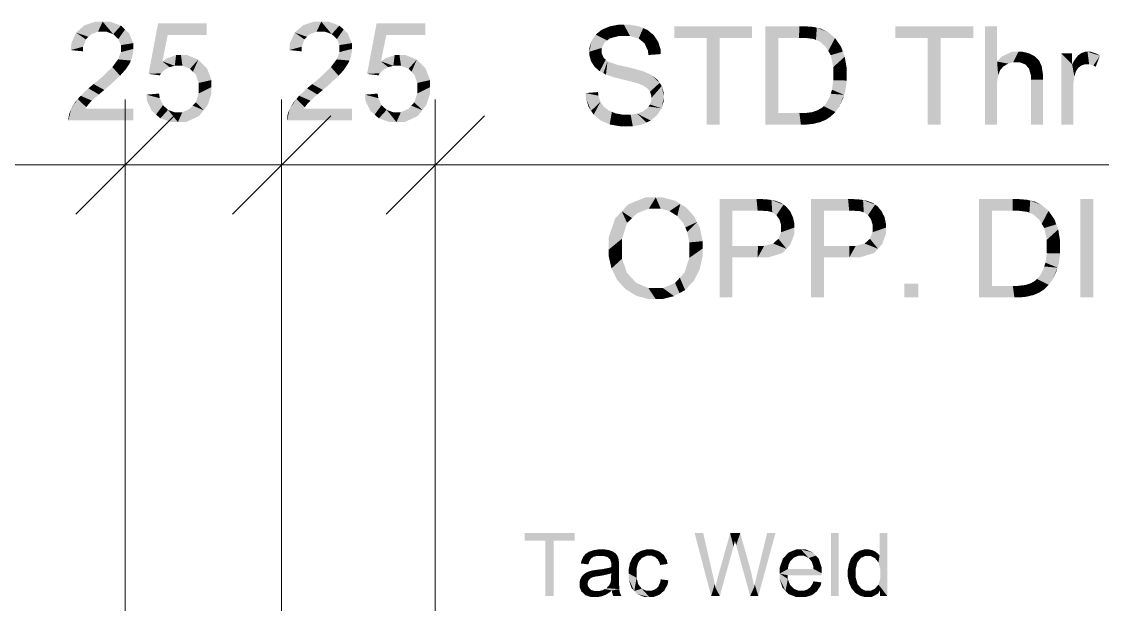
# Model space of a CAD drawing. Header units: millimetres. Extents: x 2 to 579, y 1 to 405.
# Drawn here: x 249.57 to 264.41, y 93.17 to 101.16 of the extents above; entities that cross this region are included whole.
import ezdxf

# ---------------------------------------------------------------- set-up
doc = ezdxf.new("R2010")
doc.units = ezdxf.units.MM
doc.linetypes.add('XKITLINE00', pattern=[0])
doc.layers.add('LinkedObject', color=7, linetype='Continuous', lineweight=0)

# ---------------------------------------------------------------- blocks, each defined once
blk = doc.blocks.new('*A4')
at = {"layer": 'LinkedObject'}
for points in [[(250.378, 101.064), (250.526, 100.99), (250.321, 101.014)], [(250.589, 101.164), (250.378, 101.064), (250.435, 101.114)], [(250.685, 101.164), (250.378, 101.064), (250.589, 101.164)], [(250.621, 101.026), (250.378, 101.064), (250.685, 101.164)], [(250.526, 100.99), (250.378, 101.064), (250.621, 101.026)], [(250.621, 101.026), (250.685, 101.164), (250.681, 101.026)], [(250.681, 101.026), (250.685, 101.164), (250.738, 101.026)], [(250.936, 101.11), (250.685, 101.164), (250.782, 101.164)], [(250.83, 100.992), (250.685, 101.164), (250.936, 101.11)], [(250.738, 101.026), (250.685, 101.164), (250.83, 100.992)], [(250.83, 100.992), (250.936, 101.11), (250.865, 100.959)], [(250.865, 100.959), (250.936, 101.11), (250.9, 100.925)], [(250.992, 101.056), (250.9, 100.925), (250.936, 101.11)], [(250.9, 100.925), (250.992, 101.056), (250.935, 100.842)], [(250.935, 100.842), (250.992, 101.056), (251.105, 100.869)], [(251.105, 100.869), (250.992, 101.056), (251.049, 101.002)], [(251.578, 100.982), (251.315, 100.447), (251.446, 101.14)], [(252.115, 100.982), (251.446, 101.14), (252.115, 101.14)], [(251.578, 100.982), (251.446, 101.14), (252.115, 100.982)], [(253.379, 101.064), (253.526, 100.99), (253.322, 101.014)], [(253.589, 101.164), (253.379, 101.064), (253.436, 101.114)], [(253.686, 101.164), (253.379, 101.064), (253.589, 101.164)], [(253.622, 101.026), (253.379, 101.064), (253.686, 101.164)], [(253.526, 100.99), (253.379, 101.064), (253.622, 101.026)], [(253.622, 101.026), (253.686, 101.164), (253.682, 101.026)], [(253.682, 101.026), (253.686, 101.164), (253.739, 101.026)], [(253.936, 101.11), (253.686, 101.164), (253.783, 101.164)], [(253.83, 100.992), (253.686, 101.164), (253.936, 101.11)], [(253.739, 101.026), (253.686, 101.164), (253.83, 100.992)], [(253.83, 100.992), (253.936, 101.11), (253.866, 100.959)], [(253.866, 100.959), (253.936, 101.11), (253.901, 100.925)], [(253.993, 101.056), (253.901, 100.925), (253.936, 101.11)], [(253.901, 100.925), (253.993, 101.056), (253.936, 100.842)], [(253.936, 100.842), (253.993, 101.056), (254.106, 100.869)], [(254.106, 100.869), (253.993, 101.056), (254.05, 101.002)], [(254.579, 100.982), (254.315, 100.447), (254.446, 101.14)], [(255.116, 100.982), (254.446, 101.14), (255.116, 101.14)], [(254.579, 100.982), (254.446, 101.14), (255.116, 100.982)], [(257.538, 101.054), (257.612, 100.906), (257.454, 100.986)], [(257.649, 100.935), (257.538, 101.054), (257.594, 101.077)], [(257.612, 100.906), (257.538, 101.054), (257.649, 100.935)], [(257.65, 101.1), (257.767, 100.965), (257.594, 101.077)], [(257.594, 101.077), (257.767, 100.965), (257.649, 100.935)], [(257.773, 101.123), (257.767, 100.965), (257.65, 101.1)], [(257.841, 101.123), (257.767, 100.965), (257.773, 101.123)], [(257.767, 100.965), (257.841, 101.123), (257.848, 100.965)], [(257.841, 101.123), (257.926, 100.965), (257.848, 100.965)], [(258.049, 101.099), (257.841, 101.123), (257.916, 101.123)], [(258.106, 101.075), (257.841, 101.123), (258.049, 101.099)], [(258.044, 100.932), (257.841, 101.123), (258.106, 101.075)], [(257.926, 100.965), (257.841, 101.123), (258.044, 100.932)], [(258.106, 101.075), (258.083, 100.9), (258.044, 100.932)], [(258.163, 101.051), (258.083, 100.9), (258.106, 101.075)], [(258.083, 100.9), (258.163, 101.051), (258.123, 100.867)], [(258.123, 100.867), (258.163, 101.051), (258.282, 100.932)], [(258.282, 100.932), (258.163, 101.051), (258.251, 100.979)], [(258.532, 101.1), (258.976, 100.941), (258.532, 100.941)], [(259.154, 100.941), (258.976, 100.941), (258.532, 101.1)], [(259.154, 100.941), (258.532, 101.1), (259.601, 101.1)], [(259.154, 100.941), (259.601, 101.1), (259.601, 100.941)], [(259.785, 101.1), (259.963, 100.941), (259.785, 99.75)], [(260.246, 100.941), (259.785, 101.1), (260.249, 101.1)], [(259.963, 100.941), (259.785, 101.1), (260.246, 100.941)], [(260.249, 101.1), (260.326, 100.941), (260.246, 100.941)], [(260.328, 101.1), (260.326, 100.941), (260.249, 101.1)], [(260.328, 101.1), (260.442, 100.927), (260.326, 100.941)], [(260.448, 101.091), (260.442, 100.927), (260.328, 101.1)], [(260.489, 101.081), (260.442, 100.927), (260.448, 101.091)], [(260.489, 101.081), (260.478, 100.913), (260.442, 100.927)], [(260.478, 100.913), (260.489, 101.081), (260.527, 100.894)], [(260.646, 101.019), (260.489, 101.081), (260.547, 101.067)], [(260.687, 100.984), (260.489, 101.081), (260.646, 101.019)], [(260.612, 100.818), (260.489, 101.081), (260.687, 100.984)], [(260.527, 100.894), (260.489, 101.081), (260.612, 100.818)], [(261.568, 101.1), (262.012, 100.941), (261.568, 100.941)], [(262.19, 100.941), (262.012, 100.941), (261.568, 101.1)], [(262.19, 100.941), (261.568, 101.1), (262.637, 101.1)], [(262.19, 100.941), (262.637, 101.1), (262.637, 100.941)], [(262.965, 101.1), (262.799, 99.75), (262.799, 101.1)], [(262.965, 100.616), (262.799, 99.75), (262.965, 101.1)], [(250.321, 101.014), (250.247, 100.774), (250.256, 100.869)], [(250.454, 100.919), (250.247, 100.774), (250.321, 101.014)], [(250.417, 100.82), (250.247, 100.774), (250.454, 100.919)], [(250.454, 100.919), (250.321, 101.014), (250.49, 100.955)], [(250.49, 100.955), (250.321, 101.014), (250.526, 100.99)], [(251.505, 100.619), (251.315, 100.447), (251.578, 100.982)], [(253.322, 101.014), (253.248, 100.774), (253.256, 100.869)], [(253.455, 100.919), (253.248, 100.774), (253.322, 101.014)], [(253.418, 100.82), (253.248, 100.774), (253.455, 100.919)], [(253.455, 100.919), (253.322, 101.014), (253.49, 100.955)], [(253.49, 100.955), (253.322, 101.014), (253.526, 100.99)], [(254.506, 100.619), (254.315, 100.447), (254.579, 100.982)], [(257.425, 100.942), (257.367, 100.751), (257.396, 100.898)], [(257.575, 100.876), (257.367, 100.751), (257.425, 100.942)], [(257.396, 100.898), (257.367, 100.751), (257.367, 100.802)], [(257.454, 100.986), (257.612, 100.906), (257.425, 100.942)], [(257.425, 100.942), (257.612, 100.906), (257.575, 100.876)], [(258.282, 100.932), (258.17, 100.77), (258.123, 100.867)], [(258.313, 100.885), (258.17, 100.77), (258.282, 100.932)], [(258.976, 99.75), (259.154, 100.941), (259.154, 99.75)], [(258.976, 100.941), (259.154, 100.941), (258.976, 99.75)], [(259.785, 99.75), (259.963, 100.941), (259.963, 99.909)], [(260.687, 100.984), (260.647, 100.761), (260.612, 100.818)], [(260.74, 100.939), (260.647, 100.761), (260.687, 100.984)], [(260.82, 100.824), (260.647, 100.761), (260.74, 100.939)], [(262.012, 99.75), (262.19, 100.941), (262.19, 99.75)], [(262.012, 100.941), (262.19, 100.941), (262.012, 99.75)], [(250.247, 100.774), (250.417, 100.82), (250.417, 100.756)], [(251.105, 100.789), (250.896, 100.646), (250.935, 100.746)], [(251.105, 100.749), (250.896, 100.646), (251.105, 100.789)], [(250.935, 100.842), (251.105, 100.869), (250.935, 100.793)], [(250.935, 100.793), (251.105, 100.869), (250.935, 100.746)], [(251.105, 100.789), (250.935, 100.746), (251.105, 100.869)], [(253.248, 100.774), (253.418, 100.82), (253.418, 100.756)], [(254.106, 100.789), (253.897, 100.646), (253.936, 100.746)], [(254.106, 100.749), (253.897, 100.646), (254.106, 100.789)], [(253.936, 100.842), (254.106, 100.869), (253.936, 100.793)], [(253.936, 100.793), (254.106, 100.869), (253.936, 100.746)], [(254.106, 100.789), (253.936, 100.746), (254.106, 100.869)], [(257.538, 100.804), (257.367, 100.751), (257.575, 100.876)], [(257.367, 100.751), (257.538, 100.804), (257.538, 100.763)], [(257.538, 100.726), (257.367, 100.751), (257.538, 100.763)], [(257.367, 100.751), (257.538, 100.726), (257.367, 100.704)], [(258.346, 100.779), (258.17, 100.77), (258.313, 100.885)], [(258.348, 100.719), (258.17, 100.77), (258.346, 100.779)], [(258.17, 100.77), (258.348, 100.719), (258.177, 100.706)], [(260.647, 100.761), (260.82, 100.824), (260.681, 100.704)], [(260.681, 100.704), (260.82, 100.824), (260.847, 100.753)], [(260.847, 100.753), (260.716, 100.541), (260.681, 100.704)], [(260.873, 100.683), (260.716, 100.541), (260.847, 100.753)], [(263.169, 100.751), (262.965, 100.616), (263.023, 100.683)], [(263.257, 100.751), (262.965, 100.616), (263.169, 100.751)], [(263.186, 100.607), (262.965, 100.616), (263.257, 100.751)], [(263.186, 100.607), (263.257, 100.751), (263.223, 100.607)], [(263.223, 100.607), (263.257, 100.751), (263.272, 100.607)], [(263.257, 100.751), (263.348, 100.579), (263.272, 100.607)], [(263.311, 100.751), (263.348, 100.579), (263.257, 100.751)], [(263.406, 100.729), (263.348, 100.579), (263.311, 100.751)], [(264.177, 100.751), (264.197, 100.579), (264.124, 100.734)], [(264.206, 100.751), (264.197, 100.579), (264.177, 100.751)], [(264.206, 100.751), (264.228, 100.579), (264.197, 100.579)], [(264.333, 100.724), (264.206, 100.751), (264.248, 100.751)], [(264.376, 100.697), (264.206, 100.751), (264.333, 100.724)], [(264.288, 100.562), (264.206, 100.751), (264.376, 100.697)], [(264.228, 100.579), (264.206, 100.751), (264.288, 100.562)], [(250.896, 100.646), (250.962, 100.465), (250.857, 100.594)], [(251.089, 100.669), (250.896, 100.646), (251.105, 100.749)], [(251.072, 100.63), (250.896, 100.646), (251.089, 100.669)], [(250.896, 100.646), (251.072, 100.63), (250.962, 100.465)], [(250.962, 100.465), (251.072, 100.63), (251.001, 100.508)], [(251.001, 100.508), (251.072, 100.63), (251.056, 100.591)], [(251.315, 100.447), (251.505, 100.619), (251.603, 100.54)], [(251.693, 100.704), (251.505, 100.619), (251.566, 100.661)], [(251.675, 100.558), (251.505, 100.619), (251.693, 100.704)], [(251.603, 100.54), (251.505, 100.619), (251.675, 100.558)], [(251.675, 100.558), (251.693, 100.704), (251.715, 100.558)], [(251.715, 100.558), (251.693, 100.704), (251.78, 100.558)], [(251.76, 100.704), (251.78, 100.558), (251.693, 100.704)], [(251.997, 100.642), (251.76, 100.704), (251.848, 100.704)], [(251.885, 100.517), (251.76, 100.704), (251.997, 100.642)], [(251.78, 100.558), (251.76, 100.704), (251.885, 100.517)], [(251.885, 100.517), (251.997, 100.642), (251.924, 100.476)], [(251.924, 100.476), (251.997, 100.642), (251.964, 100.435)], [(252.057, 100.581), (251.964, 100.435), (251.997, 100.642)], [(253.897, 100.646), (253.963, 100.465), (253.858, 100.594)], [(254.09, 100.669), (253.897, 100.646), (254.106, 100.749)], [(254.073, 100.63), (253.897, 100.646), (254.09, 100.669)], [(253.897, 100.646), (254.073, 100.63), (253.963, 100.465)], [(253.963, 100.465), (254.073, 100.63), (254.001, 100.508)], [(254.001, 100.508), (254.073, 100.63), (254.056, 100.591)], [(254.315, 100.447), (254.506, 100.619), (254.604, 100.54)], [(254.694, 100.704), (254.506, 100.619), (254.567, 100.661)], [(254.676, 100.558), (254.506, 100.619), (254.694, 100.704)], [(254.604, 100.54), (254.506, 100.619), (254.676, 100.558)], [(254.676, 100.558), (254.694, 100.704), (254.716, 100.558)], [(254.716, 100.558), (254.694, 100.704), (254.781, 100.558)], [(254.76, 100.704), (254.781, 100.558), (254.694, 100.704)], [(254.998, 100.642), (254.76, 100.704), (254.849, 100.704)], [(254.885, 100.517), (254.76, 100.704), (254.998, 100.642)], [(254.781, 100.558), (254.76, 100.704), (254.885, 100.517)], [(254.885, 100.517), (254.998, 100.642), (254.925, 100.476)], [(254.925, 100.476), (254.998, 100.642), (254.964, 100.435)], [(255.058, 100.581), (254.964, 100.435), (254.998, 100.642)], [(257.367, 100.704), (257.538, 100.726), (257.39, 100.62)], [(257.39, 100.62), (257.538, 100.726), (257.414, 100.583)], [(257.414, 100.583), (257.538, 100.726), (257.564, 100.666)], [(257.564, 100.666), (257.509, 100.482), (257.414, 100.583)], [(257.591, 100.643), (257.509, 100.482), (257.564, 100.666)], [(257.509, 100.482), (257.591, 100.643), (257.558, 100.457)], [(257.558, 100.457), (257.591, 100.643), (257.616, 100.619)], [(257.558, 100.457), (257.616, 100.619), (257.595, 100.437)], [(257.595, 100.437), (257.616, 100.619), (257.725, 100.395)], [(257.725, 100.395), (257.616, 100.619), (257.751, 100.571)], [(260.9, 100.523), (260.716, 100.541), (260.873, 100.683)], [(262.965, 100.343), (262.799, 99.75), (262.965, 100.616)], [(262.965, 100.343), (262.965, 100.616), (262.979, 100.433)], [(262.979, 100.433), (262.965, 100.616), (262.993, 100.466)], [(262.993, 100.466), (262.965, 100.616), (263.006, 100.498)], [(263.006, 100.498), (262.965, 100.616), (263.052, 100.55)], [(263.052, 100.55), (262.965, 100.616), (263.085, 100.569)], [(263.085, 100.569), (262.965, 100.616), (263.117, 100.588)], [(263.117, 100.588), (262.965, 100.616), (263.186, 100.607)], [(263.445, 100.708), (263.348, 100.579), (263.406, 100.729)], [(263.445, 100.708), (263.375, 100.551), (263.348, 100.579)], [(263.485, 100.686), (263.375, 100.551), (263.445, 100.708)], [(263.375, 100.551), (263.485, 100.686), (263.401, 100.522)], [(263.401, 100.522), (263.485, 100.686), (263.56, 100.589)], [(263.56, 100.589), (263.485, 100.686), (263.543, 100.627)], [(263.845, 100.729), (263.995, 100.58), (263.845, 99.75)], [(263.995, 100.58), (263.845, 100.729), (263.995, 100.729)], [(264.1, 100.717), (263.995, 100.58), (264.076, 100.701)], [(264.17, 100.579), (263.995, 100.58), (264.1, 100.717)], [(264.076, 100.701), (263.995, 100.58), (264.024, 100.632)], [(264.124, 100.734), (264.197, 100.579), (264.1, 100.717)], [(264.1, 100.717), (264.197, 100.579), (264.17, 100.579)], [(264.288, 100.562), (264.376, 100.697), (264.318, 100.544)], [(250.819, 100.541), (250.924, 100.422), (250.67, 100.398)], [(250.857, 100.594), (250.962, 100.465), (250.819, 100.541)], [(250.819, 100.541), (250.962, 100.465), (250.924, 100.422)], [(251.571, 100.521), (251.315, 100.447), (251.603, 100.54)], [(251.539, 100.503), (251.315, 100.447), (251.571, 100.521)], [(251.488, 100.456), (251.315, 100.447), (251.539, 100.503)], [(251.315, 100.447), (251.488, 100.456), (251.47, 100.427)], [(251.964, 100.435), (252.057, 100.581), (252.003, 100.323)], [(252.003, 100.323), (252.057, 100.581), (252.179, 100.362)], [(252.179, 100.362), (252.057, 100.581), (252.118, 100.52)], [(253.819, 100.541), (253.924, 100.422), (253.671, 100.398)], [(253.858, 100.594), (253.963, 100.465), (253.819, 100.541)], [(253.819, 100.541), (253.963, 100.465), (253.924, 100.422)], [(254.572, 100.521), (254.315, 100.447), (254.604, 100.54)], [(254.539, 100.503), (254.315, 100.447), (254.572, 100.521)], [(254.489, 100.456), (254.315, 100.447), (254.539, 100.503)], [(254.315, 100.447), (254.489, 100.456), (254.471, 100.427)], [(254.964, 100.435), (255.058, 100.581), (255.004, 100.323)], [(255.004, 100.323), (255.058, 100.581), (255.179, 100.362)], [(255.179, 100.362), (255.058, 100.581), (255.119, 100.52)], [(257.414, 100.583), (257.509, 100.482), (257.438, 100.545)], [(257.725, 100.395), (257.751, 100.571), (257.818, 100.372)], [(257.818, 100.372), (257.751, 100.571), (257.86, 100.547)], [(257.818, 100.372), (257.86, 100.547), (257.911, 100.35)], [(257.911, 100.35), (257.86, 100.547), (257.969, 100.522)], [(257.911, 100.35), (257.969, 100.522), (258.031, 100.317)], [(258.031, 100.317), (257.969, 100.522), (258.058, 100.307)], [(258.058, 100.307), (257.969, 100.522), (258.1, 100.29)], [(258.118, 100.479), (258.1, 100.29), (257.969, 100.522)], [(258.158, 100.46), (258.1, 100.29), (258.118, 100.479)], [(258.1, 100.29), (258.158, 100.46), (258.161, 100.251)], [(258.161, 100.251), (258.158, 100.46), (258.217, 100.433)], [(260.9, 100.433), (260.716, 100.541), (260.9, 100.523)], [(260.716, 100.541), (260.9, 100.433), (260.716, 100.435)], [(263.56, 100.589), (263.428, 100.432), (263.401, 100.522)], [(263.577, 100.552), (263.428, 100.432), (263.56, 100.589)], [(263.594, 100.442), (263.428, 100.432), (263.577, 100.552)], [(263.845, 99.75), (263.995, 100.58), (264.011, 99.75)], [(263.995, 100.58), (264.011, 100.262), (264.011, 99.75)], [(264.011, 100.262), (263.995, 100.58), (264.011, 100.315)], [(264.011, 100.315), (263.995, 100.58), (264.025, 100.411)], [(264.025, 100.411), (263.995, 100.58), (264.039, 100.456)], [(264.039, 100.456), (263.995, 100.58), (264.048, 100.485)], [(264.048, 100.485), (263.995, 100.58), (264.079, 100.53)], [(264.079, 100.53), (263.995, 100.58), (264.1, 100.546)], [(264.1, 100.546), (263.995, 100.58), (264.122, 100.563)], [(264.122, 100.563), (263.995, 100.58), (264.17, 100.579)], [(250.56, 100.307), (250.633, 100.165), (250.49, 100.249)], [(250.796, 100.303), (250.56, 100.307), (250.67, 100.398)], [(250.56, 100.307), (250.707, 100.227), (250.633, 100.165)], [(250.707, 100.227), (250.56, 100.307), (250.796, 100.303)], [(250.67, 100.398), (250.924, 100.422), (250.796, 100.303)], [(252.003, 100.323), (252.179, 100.362), (252.003, 100.252)], [(252.003, 100.252), (252.179, 100.362), (252.003, 100.177)], [(252.179, 100.266), (252.003, 100.177), (252.179, 100.362)], [(253.561, 100.307), (253.633, 100.165), (253.491, 100.249)], [(253.797, 100.303), (253.561, 100.307), (253.671, 100.398)], [(253.561, 100.307), (253.708, 100.227), (253.633, 100.165)], [(253.708, 100.227), (253.561, 100.307), (253.797, 100.303)], [(253.671, 100.398), (253.924, 100.422), (253.797, 100.303)], [(255.004, 100.323), (255.179, 100.362), (255.004, 100.252)], [(255.004, 100.252), (255.179, 100.362), (255.004, 100.177)], [(255.179, 100.266), (255.004, 100.177), (255.179, 100.362)], [(258.161, 100.251), (258.217, 100.433), (258.18, 100.227)], [(258.18, 100.227), (258.217, 100.433), (258.199, 100.203)], [(258.217, 100.433), (258.332, 100.323), (258.199, 100.203)], [(258.199, 100.203), (258.332, 100.323), (258.217, 100.148)], [(258.332, 100.323), (258.217, 100.433), (258.304, 100.365)], [(258.217, 100.148), (258.332, 100.323), (258.361, 100.281)], [(260.716, 100.359), (260.9, 100.356), (260.698, 100.229)], [(260.698, 100.229), (260.9, 100.356), (260.864, 100.16)], [(260.9, 100.433), (260.716, 100.359), (260.716, 100.435)], [(260.9, 100.356), (260.716, 100.359), (260.9, 100.433)], [(260.864, 100.16), (260.9, 100.356), (260.882, 100.219)], [(262.965, 100.285), (262.799, 99.75), (262.965, 100.343)], [(263.594, 100.37), (263.428, 100.432), (263.594, 100.442)], [(263.428, 100.432), (263.594, 100.37), (263.428, 100.37)], [(263.428, 99.75), (263.594, 100.37), (263.594, 99.75)], [(263.428, 100.37), (263.594, 100.37), (263.428, 99.75)], [(250.633, 100.165), (250.382, 100.147), (250.49, 100.249)], [(250.537, 100.08), (250.382, 100.147), (250.633, 100.165)], [(251.469, 100.114), (251.285, 100.162), (251.459, 100.177)], [(251.285, 100.162), (251.418, 99.889), (251.293, 100.077)], [(251.469, 100.114), (251.418, 99.889), (251.285, 100.162)], [(251.962, 100.057), (252.179, 100.266), (252.072, 99.949)], [(252.003, 100.177), (252.179, 100.266), (251.962, 100.057)], [(252.072, 99.949), (252.179, 100.266), (252.125, 100.016)], [(252.125, 100.016), (252.179, 100.266), (252.179, 100.175)], [(253.633, 100.165), (253.382, 100.147), (253.491, 100.249)], [(253.538, 100.08), (253.382, 100.147), (253.633, 100.165)], [(254.47, 100.114), (254.286, 100.162), (254.46, 100.177)], [(254.286, 100.162), (254.419, 99.889), (254.294, 100.077)], [(254.47, 100.114), (254.419, 99.889), (254.286, 100.162)], [(254.963, 100.057), (255.179, 100.266), (255.073, 99.949)], [(255.004, 100.177), (255.179, 100.266), (254.963, 100.057)], [(255.073, 99.949), (255.179, 100.266), (255.126, 100.016)], [(255.126, 100.016), (255.179, 100.266), (255.179, 100.175)], [(257.491, 100.148), (257.317, 100.184), (257.486, 100.198)], [(257.317, 100.184), (257.391, 99.941), (257.319, 100.116)], [(257.491, 100.148), (257.391, 99.941), (257.317, 100.184)], [(258.217, 100.148), (258.361, 100.281), (258.217, 100.116)], [(258.217, 100.116), (258.361, 100.281), (258.217, 100.085)], [(258.361, 100.281), (258.389, 100.131), (258.217, 100.085)], [(258.389, 100.131), (258.361, 100.281), (258.389, 100.185)], [(260.613, 100.036), (260.864, 100.16), (260.772, 99.963)], [(260.663, 100.122), (260.864, 100.16), (260.613, 100.036)], [(260.681, 100.175), (260.864, 100.16), (260.663, 100.122)], [(260.864, 100.16), (260.681, 100.175), (260.698, 100.229)], [(260.772, 99.963), (260.864, 100.16), (260.8, 100.002)], [(260.8, 100.002), (260.864, 100.16), (260.846, 100.101)], [(262.799, 99.75), (262.965, 100.285), (262.965, 99.75)], [(250.344, 100.103), (250.252, 99.969), (250.307, 100.059)], [(250.46, 99.99), (250.252, 99.969), (250.344, 100.103)], [(250.382, 100.147), (250.495, 100.035), (250.344, 100.103)], [(250.344, 100.103), (250.495, 100.035), (250.46, 99.99)], [(250.495, 100.035), (250.382, 100.147), (250.516, 100.058)], [(250.516, 100.058), (250.382, 100.147), (250.537, 100.08)], [(251.293, 100.077), (251.418, 99.889), (251.36, 99.94)], [(251.513, 100.018), (251.418, 99.889), (251.469, 100.114)], [(251.418, 99.889), (251.513, 100.018), (251.476, 99.837)], [(251.548, 99.986), (251.476, 99.837), (251.513, 100.018)], [(251.921, 100.012), (252.072, 99.949), (251.88, 99.967)], [(251.962, 100.057), (252.072, 99.949), (251.921, 100.012)], [(253.345, 100.103), (253.253, 99.969), (253.307, 100.059)], [(253.46, 99.99), (253.253, 99.969), (253.345, 100.103)], [(253.382, 100.147), (253.495, 100.035), (253.345, 100.103)], [(253.345, 100.103), (253.495, 100.035), (253.46, 99.99)], [(253.495, 100.035), (253.382, 100.147), (253.517, 100.058)], [(253.517, 100.058), (253.382, 100.147), (253.538, 100.08)], [(254.294, 100.077), (254.419, 99.889), (254.36, 99.94)], [(254.514, 100.018), (254.419, 99.889), (254.47, 100.114)], [(254.419, 99.889), (254.514, 100.018), (254.477, 99.837)], [(254.549, 99.986), (254.477, 99.837), (254.514, 100.018)], [(254.922, 100.012), (255.073, 99.949), (254.881, 99.967)], [(254.963, 100.057), (255.073, 99.949), (254.922, 100.012)], [(257.319, 100.116), (257.391, 99.941), (257.356, 99.995)], [(257.519, 100.064), (257.391, 99.941), (257.491, 100.148)], [(257.391, 99.941), (257.519, 100.064), (257.426, 99.888)], [(257.426, 99.888), (257.519, 100.064), (257.523, 99.807)], [(257.541, 100.032), (257.523, 99.807), (257.519, 100.064)], [(257.563, 99.999), (257.523, 99.807), (257.541, 100.032)], [(258.198, 100.027), (258.358, 99.976), (258.179, 100)], [(258.198, 100.027), (258.389, 100.131), (258.358, 99.976)], [(258.217, 100.085), (258.389, 100.131), (258.198, 100.027)], [(258.358, 99.976), (258.389, 100.131), (258.389, 100.077)], [(260.772, 99.963), (260.582, 100.004), (260.613, 100.036)], [(250.225, 99.896), (250.216, 99.809), (250.215, 99.838)], [(250.252, 99.969), (250.216, 99.809), (250.235, 99.924)], [(250.446, 99.968), (250.216, 99.809), (250.252, 99.969)], [(250.216, 99.809), (250.446, 99.968), (251.107, 99.809)], [(250.235, 99.924), (250.216, 99.809), (250.225, 99.896)], [(250.446, 99.968), (250.252, 99.969), (250.46, 99.99)], [(251.107, 99.809), (250.446, 99.968), (251.107, 99.968)], [(251.583, 99.954), (251.476, 99.837), (251.548, 99.986)], [(251.583, 99.954), (251.718, 99.786), (251.476, 99.837)], [(251.668, 99.922), (251.718, 99.786), (251.583, 99.954)], [(251.718, 99.922), (251.718, 99.786), (251.668, 99.922)], [(251.718, 99.786), (252.072, 99.949), (251.83, 99.786)], [(251.779, 99.922), (252.072, 99.949), (251.718, 99.786)], [(251.779, 99.922), (251.718, 99.786), (251.718, 99.922)], [(251.88, 99.967), (252.072, 99.949), (251.779, 99.922)], [(251.83, 99.786), (252.072, 99.949), (252.007, 99.868)], [(253.225, 99.896), (253.217, 99.809), (253.216, 99.838)], [(253.253, 99.969), (253.217, 99.809), (253.236, 99.924)], [(253.447, 99.968), (253.217, 99.809), (253.253, 99.969)], [(253.217, 99.809), (253.447, 99.968), (254.108, 99.809)], [(253.236, 99.924), (253.217, 99.809), (253.225, 99.896)], [(253.447, 99.968), (253.253, 99.969), (253.46, 99.99)], [(254.108, 99.809), (253.447, 99.968), (254.108, 99.968)], [(254.584, 99.954), (254.477, 99.837), (254.549, 99.986)], [(254.584, 99.954), (254.719, 99.786), (254.477, 99.837)], [(254.669, 99.922), (254.719, 99.786), (254.584, 99.954)], [(254.719, 99.922), (254.719, 99.786), (254.669, 99.922)], [(254.719, 99.786), (255.073, 99.949), (254.831, 99.786)], [(254.779, 99.922), (255.073, 99.949), (254.719, 99.786)], [(254.779, 99.922), (254.719, 99.786), (254.719, 99.922)], [(254.881, 99.967), (255.073, 99.949), (254.779, 99.922)], [(254.831, 99.786), (255.073, 99.949), (255.008, 99.868)], [(257.563, 99.999), (257.585, 99.781), (257.523, 99.807)], [(257.631, 99.947), (257.585, 99.781), (257.563, 99.999)], [(257.585, 99.781), (257.631, 99.947), (257.646, 99.754)], [(257.676, 99.927), (257.646, 99.754), (257.631, 99.947)], [(257.722, 99.907), (257.646, 99.754), (257.676, 99.927)], [(257.722, 99.907), (257.799, 99.727), (257.646, 99.754)], [(257.826, 99.887), (257.799, 99.727), (257.722, 99.907)], [(257.826, 99.887), (257.891, 99.727), (257.799, 99.727)], [(257.883, 99.887), (257.891, 99.727), (257.826, 99.887)], [(257.883, 99.887), (257.963, 99.727), (257.891, 99.727)], [(257.934, 99.887), (257.963, 99.727), (257.883, 99.887)], [(258.024, 99.902), (258.15, 99.78), (257.934, 99.887)], [(257.934, 99.887), (258.15, 99.78), (257.963, 99.727)], [(258.063, 99.917), (258.296, 99.881), (258.024, 99.902)], [(258.208, 99.807), (258.024, 99.902), (258.296, 99.881)], [(258.15, 99.78), (258.024, 99.902), (258.208, 99.807)], [(258.102, 99.932), (258.296, 99.881), (258.063, 99.917)], [(258.16, 99.974), (258.327, 99.928), (258.102, 99.932)], [(258.102, 99.932), (258.327, 99.928), (258.296, 99.881)], [(258.179, 100), (258.358, 99.976), (258.16, 99.974)], [(258.327, 99.928), (258.16, 99.974), (258.358, 99.976)], [(259.963, 99.909), (260.271, 99.75), (259.785, 99.75)], [(260.251, 99.909), (260.271, 99.75), (259.963, 99.909)], [(260.251, 99.909), (260.332, 99.75), (260.271, 99.75)], [(260.318, 99.909), (260.332, 99.75), (260.251, 99.909)], [(260.488, 99.773), (260.318, 99.909), (260.423, 99.922)], [(260.441, 99.762), (260.318, 99.909), (260.488, 99.773)], [(260.332, 99.75), (260.318, 99.909), (260.441, 99.762)], [(260.461, 99.934), (260.488, 99.773), (260.423, 99.922)], [(260.498, 99.947), (260.488, 99.773), (260.461, 99.934)], [(260.488, 99.773), (260.498, 99.947), (260.535, 99.785)], [(260.649, 99.841), (260.498, 99.947), (260.559, 99.982)], [(260.616, 99.819), (260.498, 99.947), (260.649, 99.841)], [(260.535, 99.785), (260.498, 99.947), (260.616, 99.819)], [(260.582, 100.004), (260.682, 99.863), (260.559, 99.982)], [(260.559, 99.982), (260.682, 99.863), (260.649, 99.841)], [(260.744, 99.924), (260.582, 100.004), (260.772, 99.963)], [(260.682, 99.863), (260.582, 100.004), (260.744, 99.924)], [(251.476, 99.837), (251.718, 99.786), (251.626, 99.786)], [(254.477, 99.837), (254.719, 99.786), (254.627, 99.786)], [(257.963, 99.727), (258.15, 99.78), (258.093, 99.754)], [(258.136, 98.753), (257.813, 98.562), (257.903, 98.658)], [(258.279, 98.753), (257.813, 98.562), (258.136, 98.753)], [(258.184, 98.599), (257.813, 98.562), (258.279, 98.753)], [(258.184, 98.599), (258.279, 98.753), (258.279, 98.599)], [(258.279, 98.753), (258.346, 98.599), (258.279, 98.599)], [(258.54, 98.708), (258.279, 98.753), (258.372, 98.753)], [(258.615, 98.663), (258.279, 98.753), (258.54, 98.708)], [(258.467, 98.565), (258.279, 98.753), (258.615, 98.663)], [(258.346, 98.599), (258.279, 98.753), (258.467, 98.565)], [(259.332, 98.088), (259.154, 97.38), (259.154, 98.73)], [(259.154, 98.73), (259.332, 98.57), (259.332, 98.088)], [(259.677, 98.57), (259.154, 98.73), (259.662, 98.73)], [(259.332, 98.57), (259.154, 98.73), (259.677, 98.57)], [(259.662, 98.73), (259.738, 98.57), (259.677, 98.57)], [(259.729, 98.73), (259.738, 98.57), (259.662, 98.73)], [(259.729, 98.73), (259.821, 98.564), (259.738, 98.57)], [(259.832, 98.723), (259.821, 98.564), (259.729, 98.73)], [(259.867, 98.717), (259.821, 98.564), (259.832, 98.723)], [(259.867, 98.717), (259.843, 98.558), (259.821, 98.564)], [(259.843, 98.558), (259.867, 98.717), (259.878, 98.549)], [(260, 98.677), (259.867, 98.717), (259.917, 98.708)], [(260.033, 98.654), (259.867, 98.717), (260, 98.677)], [(259.935, 98.509), (259.867, 98.717), (260.033, 98.654)], [(259.878, 98.549), (259.867, 98.717), (259.935, 98.509)], [(260.589, 98.088), (260.411, 97.38), (260.411, 98.73)], [(260.411, 98.73), (260.589, 98.57), (260.589, 98.088)], [(260.934, 98.57), (260.411, 98.73), (260.919, 98.73)], [(260.589, 98.57), (260.411, 98.73), (260.934, 98.57)], [(260.919, 98.73), (260.994, 98.57), (260.934, 98.57)], [(260.986, 98.73), (260.994, 98.57), (260.919, 98.73)], [(260.986, 98.73), (261.078, 98.564), (260.994, 98.57)], [(261.089, 98.723), (261.078, 98.564), (260.986, 98.73)], [(261.124, 98.717), (261.078, 98.564), (261.089, 98.723)], [(261.124, 98.717), (261.1, 98.558), (261.078, 98.564)], [(261.1, 98.558), (261.124, 98.717), (261.135, 98.549)], [(261.257, 98.677), (261.124, 98.717), (261.174, 98.708)], [(261.29, 98.654), (261.124, 98.717), (261.257, 98.677)], [(261.192, 98.509), (261.124, 98.717), (261.29, 98.654)], [(261.135, 98.549), (261.124, 98.717), (261.192, 98.509)], [(262.715, 98.73), (262.893, 98.57), (262.715, 97.38)], [(263.177, 98.57), (262.715, 98.73), (263.18, 98.73)], [(262.893, 98.57), (262.715, 98.73), (263.177, 98.57)], [(263.18, 98.73), (263.257, 98.57), (263.177, 98.57)], [(263.258, 98.73), (263.257, 98.57), (263.18, 98.73)], [(263.258, 98.73), (263.372, 98.556), (263.257, 98.57)], [(263.378, 98.72), (263.372, 98.556), (263.258, 98.73)], [(263.42, 98.71), (263.372, 98.556), (263.378, 98.72)], [(263.42, 98.71), (263.408, 98.543), (263.372, 98.556)], [(263.408, 98.543), (263.42, 98.71), (263.458, 98.523)], [(263.577, 98.649), (263.42, 98.71), (263.478, 98.697)], [(263.618, 98.614), (263.42, 98.71), (263.577, 98.649)], [(263.542, 98.447), (263.42, 98.71), (263.618, 98.614)], [(263.458, 98.523), (263.42, 98.71), (263.542, 98.447)], [(264.284, 98.73), (264.106, 97.38), (264.106, 98.73)], [(264.284, 97.38), (264.106, 97.38), (264.284, 98.73)], [(257.813, 98.562), (257.632, 98.037), (257.722, 98.467)], [(257.884, 98.403), (257.632, 98.037), (257.813, 98.562)], [(258.021, 98.534), (257.813, 98.562), (258.184, 98.599)], [(257.813, 98.562), (258.021, 98.534), (257.953, 98.468)], [(257.884, 98.403), (257.813, 98.562), (257.953, 98.468)], [(258.467, 98.565), (258.615, 98.663), (258.52, 98.531)], [(258.615, 98.663), (258.574, 98.497), (258.52, 98.531)], [(258.574, 98.497), (258.615, 98.663), (258.656, 98.402)], [(258.805, 98.494), (258.615, 98.663), (258.69, 98.619)], [(258.844, 98.414), (258.615, 98.663), (258.805, 98.494)], [(258.656, 98.402), (258.615, 98.663), (258.844, 98.414)], [(260.033, 98.654), (259.956, 98.479), (259.935, 98.509)], [(260.067, 98.63), (259.956, 98.479), (260.033, 98.654)], [(260.121, 98.565), (259.956, 98.479), (260.067, 98.63)], [(259.956, 98.479), (260.121, 98.565), (259.977, 98.449)], [(259.977, 98.449), (260.121, 98.565), (260.142, 98.523)], [(260.142, 98.523), (259.999, 98.376), (259.977, 98.449)], [(260.162, 98.482), (259.999, 98.376), (260.142, 98.523)], [(261.29, 98.654), (261.213, 98.479), (261.192, 98.509)], [(261.324, 98.63), (261.213, 98.479), (261.29, 98.654)], [(261.378, 98.565), (261.213, 98.479), (261.324, 98.63)], [(261.213, 98.479), (261.378, 98.565), (261.234, 98.449)], [(261.234, 98.449), (261.378, 98.565), (261.398, 98.523)], [(261.398, 98.523), (261.256, 98.376), (261.234, 98.449)], [(261.419, 98.482), (261.256, 98.376), (261.398, 98.523)], [(262.715, 97.38), (262.893, 98.57), (262.893, 97.539)], [(263.618, 98.614), (263.577, 98.39), (263.542, 98.447)], [(263.671, 98.568), (263.577, 98.39), (263.618, 98.614)], [(263.751, 98.453), (263.577, 98.39), (263.671, 98.568)], [(257.722, 98.467), (257.632, 98.037), (257.632, 98.205)], [(257.816, 98.186), (257.632, 98.037), (257.884, 98.403)], [(258.656, 98.402), (258.844, 98.414), (258.684, 98.341)], [(258.844, 98.414), (258.711, 98.279), (258.684, 98.341)], [(258.711, 98.279), (258.844, 98.414), (258.739, 98.135)], [(258.739, 98.135), (258.844, 98.414), (258.923, 98.153)], [(258.923, 98.153), (258.844, 98.414), (258.884, 98.335)], [(260.182, 98.39), (259.999, 98.376), (260.162, 98.482)], [(260.182, 98.339), (259.999, 98.376), (260.182, 98.39)], [(259.999, 98.376), (260.182, 98.339), (259.999, 98.334)], [(261.439, 98.39), (261.256, 98.376), (261.419, 98.482)], [(261.439, 98.339), (261.256, 98.376), (261.439, 98.39)], [(261.256, 98.376), (261.439, 98.339), (261.256, 98.334)], [(263.577, 98.39), (263.751, 98.453), (263.612, 98.333)], [(263.612, 98.333), (263.751, 98.453), (263.777, 98.383)], [(263.777, 98.383), (263.647, 98.171), (263.612, 98.333)], [(263.804, 98.313), (263.647, 98.171), (263.777, 98.383)], [(259.962, 98.185), (260.182, 98.339), (260.073, 98.048)], [(259.999, 98.275), (260.182, 98.339), (259.962, 98.185)], [(260.182, 98.339), (259.999, 98.275), (259.999, 98.334)], [(260.073, 98.048), (260.182, 98.339), (260.128, 98.108)], [(260.128, 98.108), (260.182, 98.339), (260.182, 98.253)], [(261.219, 98.185), (261.439, 98.339), (261.33, 98.048)], [(261.256, 98.275), (261.439, 98.339), (261.219, 98.185)], [(261.439, 98.339), (261.256, 98.275), (261.256, 98.334)], [(261.33, 98.048), (261.439, 98.339), (261.385, 98.108)], [(261.385, 98.108), (261.439, 98.339), (261.439, 98.253)], [(263.83, 98.152), (263.647, 98.171), (263.804, 98.313)], [(257.632, 98.037), (257.816, 98.186), (257.816, 98.034)], [(258.739, 98.053), (258.923, 98.153), (258.923, 98.052)], [(258.739, 98.135), (258.923, 98.153), (258.739, 98.053)], [(259.332, 98.088), (259.332, 97.929), (259.154, 97.38)], [(259.678, 97.929), (259.332, 98.088), (259.681, 98.088)], [(259.332, 97.929), (259.332, 98.088), (259.678, 97.929)], [(259.767, 98.088), (260.073, 98.048), (259.678, 97.929)], [(259.767, 98.088), (259.678, 97.929), (259.681, 98.088)], [(259.89, 98.12), (260.073, 98.048), (259.767, 98.088)], [(259.926, 98.153), (260.073, 98.048), (259.89, 98.12)], [(260.073, 98.048), (259.926, 98.153), (259.962, 98.185)], [(260.589, 98.088), (260.589, 97.929), (260.411, 97.38)], [(260.935, 97.929), (260.589, 98.088), (260.937, 98.088)], [(260.589, 97.929), (260.589, 98.088), (260.935, 97.929)], [(261.024, 98.088), (261.33, 98.048), (260.935, 97.929)], [(261.024, 98.088), (260.935, 97.929), (260.937, 98.088)], [(261.147, 98.12), (261.33, 98.048), (261.024, 98.088)], [(261.183, 98.153), (261.33, 98.048), (261.147, 98.12)], [(261.33, 98.048), (261.183, 98.153), (261.219, 98.185)], [(263.83, 98.062), (263.647, 98.171), (263.83, 98.152)], [(263.647, 98.171), (263.83, 98.062), (263.647, 98.065)], [(257.632, 98.037), (257.816, 97.912), (257.632, 97.948)], [(257.816, 97.912), (257.632, 98.037), (257.816, 98.034)], [(257.632, 97.948), (257.816, 97.912), (257.671, 97.779)], [(258.674, 97.722), (258.923, 98.052), (258.84, 97.685)], [(258.739, 97.923), (258.923, 98.052), (258.674, 97.722)], [(258.923, 98.052), (258.739, 97.923), (258.739, 98.053)], [(258.84, 97.685), (258.923, 98.052), (258.881, 97.766)], [(258.881, 97.766), (258.923, 98.052), (258.923, 97.95)], [(259.678, 97.929), (260.073, 98.048), (259.821, 97.929)], [(259.821, 97.929), (260.073, 98.048), (260.018, 97.989)], [(260.935, 97.929), (261.33, 98.048), (261.077, 97.929)], [(261.077, 97.929), (261.33, 98.048), (261.275, 97.989)], [(263.647, 97.988), (263.83, 97.985), (263.629, 97.858)], [(263.629, 97.858), (263.83, 97.985), (263.794, 97.789)], [(263.83, 98.062), (263.647, 97.988), (263.647, 98.065)], [(263.83, 97.985), (263.647, 97.988), (263.83, 98.062)], [(263.794, 97.789), (263.83, 97.985), (263.812, 97.849)], [(257.671, 97.779), (257.816, 97.912), (257.71, 97.7)], [(257.71, 97.7), (257.816, 97.912), (257.882, 97.72)], [(259.154, 97.38), (259.332, 97.929), (259.332, 97.38)], [(260.411, 97.38), (260.589, 97.929), (260.589, 97.38)], [(263.544, 97.665), (263.794, 97.789), (263.702, 97.593)], [(263.593, 97.751), (263.794, 97.789), (263.544, 97.665)], [(263.611, 97.805), (263.794, 97.789), (263.593, 97.751)], [(263.794, 97.789), (263.611, 97.805), (263.629, 97.858)], [(263.702, 97.593), (263.794, 97.789), (263.73, 97.632)], [(263.73, 97.632), (263.794, 97.789), (263.776, 97.73)], [(257.882, 97.72), (257.862, 97.495), (257.71, 97.7)], [(257.71, 97.7), (257.862, 97.495), (257.748, 97.62)], [(257.947, 97.649), (257.862, 97.495), (257.882, 97.72)], [(257.862, 97.495), (257.947, 97.649), (257.937, 97.449)], [(257.937, 97.449), (257.947, 97.649), (258.013, 97.579)], [(258.609, 97.651), (258.681, 97.482), (258.544, 97.58)], [(258.84, 97.685), (258.609, 97.651), (258.674, 97.722)], [(258.799, 97.604), (258.609, 97.651), (258.84, 97.685)], [(258.681, 97.482), (258.609, 97.651), (258.799, 97.604)], [(263.512, 97.634), (263.613, 97.493), (263.49, 97.611)], [(263.702, 97.593), (263.512, 97.634), (263.544, 97.665)], [(263.674, 97.554), (263.512, 97.634), (263.702, 97.593)], [(263.613, 97.493), (263.512, 97.634), (263.674, 97.554)], [(258.013, 97.579), (258.278, 97.357), (257.937, 97.449)], [(258.178, 97.509), (258.278, 97.357), (258.013, 97.579)], [(258.278, 97.357), (258.178, 97.509), (258.277, 97.509)], [(258.378, 97.509), (258.278, 97.357), (258.277, 97.509)], [(258.278, 97.357), (258.378, 97.509), (258.365, 97.357)], [(258.365, 97.357), (258.378, 97.509), (258.529, 97.398)], [(258.605, 97.44), (258.378, 97.509), (258.544, 97.58)], [(258.529, 97.398), (258.378, 97.509), (258.605, 97.44)], [(258.544, 97.58), (258.681, 97.482), (258.605, 97.44)], [(261.882, 97.569), (261.693, 97.38), (261.693, 97.569)], [(261.882, 97.38), (261.693, 97.38), (261.882, 97.569)], [(262.893, 97.539), (263.202, 97.38), (262.715, 97.38)], [(263.181, 97.539), (263.202, 97.38), (262.893, 97.539)], [(263.181, 97.539), (263.263, 97.38), (263.202, 97.38)], [(263.248, 97.539), (263.263, 97.38), (263.181, 97.539)], [(263.418, 97.403), (263.248, 97.539), (263.353, 97.551)], [(263.371, 97.391), (263.248, 97.539), (263.418, 97.403)], [(263.263, 97.38), (263.248, 97.539), (263.371, 97.391)], [(263.391, 97.564), (263.418, 97.403), (263.353, 97.551)], [(263.429, 97.576), (263.418, 97.403), (263.391, 97.564)], [(263.418, 97.403), (263.429, 97.576), (263.466, 97.414)], [(263.579, 97.47), (263.429, 97.576), (263.49, 97.611)], [(263.546, 97.448), (263.429, 97.576), (263.579, 97.47)], [(263.466, 97.414), (263.429, 97.576), (263.546, 97.448)], [(263.49, 97.611), (263.613, 97.493), (263.579, 97.47)], [(257.937, 97.449), (258.278, 97.357), (258.012, 97.403)], [(258.012, 97.403), (258.278, 97.357), (258.182, 97.357)], [(256.48, 94.148), (256.764, 94.046), (256.48, 94.046)], [(256.878, 94.046), (256.764, 94.046), (256.48, 94.148)], [(256.878, 94.046), (256.48, 94.148), (257.164, 94.148)], [(256.878, 94.046), (257.164, 94.148), (257.164, 94.046)], [(258.93, 94.148), (259.039, 93.284), (258.812, 94.148)], [(259.06, 93.581), (259.039, 93.284), (258.93, 94.148)], [(259.3, 94.148), (259.34, 93.942), (259.136, 93.564)], [(259.34, 93.942), (259.3, 94.148), (259.346, 93.963)], [(259.346, 93.963), (259.3, 94.148), (259.359, 94.014)], [(259.359, 94.014), (259.3, 94.148), (259.366, 94.044)], [(259.438, 94.148), (259.366, 94.044), (259.3, 94.148)], [(259.366, 94.044), (259.438, 94.148), (259.368, 94.034)], [(259.368, 94.034), (259.438, 94.148), (259.382, 93.983)], [(259.382, 93.983), (259.438, 94.148), (259.394, 93.942)], [(259.394, 93.942), (259.438, 94.148), (259.561, 93.71)], [(259.922, 94.148), (259.672, 93.592), (259.807, 94.148)], [(259.686, 93.284), (259.672, 93.592), (259.922, 94.148)], [(260.789, 94.148), (260.683, 93.284), (260.683, 94.148)], [(260.789, 93.284), (260.683, 93.284), (260.789, 94.148)], [(261.457, 94.148), (261.351, 93.838), (261.351, 94.148)], [(261.457, 94.148), (261.361, 93.652), (261.351, 93.838)], [(261.361, 93.652), (261.457, 94.148), (261.457, 93.284)], [(256.764, 93.284), (256.878, 94.046), (256.878, 93.284)], [(256.764, 94.046), (256.878, 94.046), (256.764, 93.284)], [(257.492, 93.924), (257.39, 93.902), (257.421, 93.913)], [(257.479, 93.836), (257.39, 93.902), (257.492, 93.924)], [(257.479, 93.836), (257.492, 93.924), (257.516, 93.836)], [(257.516, 93.836), (257.492, 93.924), (257.556, 93.836)], [(257.532, 93.924), (257.556, 93.836), (257.492, 93.924)], [(257.637, 93.915), (257.532, 93.924), (257.572, 93.924)], [(257.662, 93.905), (257.532, 93.924), (257.637, 93.915)], [(257.617, 93.818), (257.532, 93.924), (257.662, 93.905)], [(257.556, 93.836), (257.532, 93.924), (257.617, 93.818)], [(258.151, 93.924), (258.155, 93.837), (258.076, 93.905)], [(258.191, 93.924), (258.155, 93.837), (258.151, 93.924)], [(258.155, 93.837), (258.191, 93.924), (258.195, 93.837)], [(258.191, 93.924), (258.222, 93.837), (258.195, 93.837)], [(258.325, 93.898), (258.191, 93.924), (258.242, 93.924)], [(258.357, 93.872), (258.191, 93.924), (258.325, 93.898)], [(258.267, 93.821), (258.191, 93.924), (258.357, 93.872)], [(258.222, 93.837), (258.191, 93.924), (258.267, 93.821)], [(259.136, 93.564), (259.34, 93.942), (259.158, 93.284)], [(259.561, 93.71), (259.574, 93.284), (259.394, 93.942)], [(260.272, 93.924), (260.102, 93.881), (260.207, 93.924)], [(260.236, 93.837), (260.102, 93.881), (260.272, 93.924)], [(260.236, 93.837), (260.272, 93.924), (260.273, 93.837)], [(260.272, 93.924), (260.313, 93.837), (260.273, 93.837)], [(260.437, 93.881), (260.272, 93.924), (260.335, 93.924)], [(260.477, 93.839), (260.272, 93.924), (260.437, 93.881)], [(260.379, 93.806), (260.272, 93.924), (260.477, 93.839)], [(260.313, 93.837), (260.272, 93.924), (260.379, 93.806)], [(261.14, 93.924), (261.154, 93.836), (261.071, 93.904)], [(261.179, 93.924), (261.154, 93.836), (261.14, 93.924)], [(261.154, 93.836), (261.179, 93.924), (261.189, 93.836)], [(261.179, 93.924), (261.225, 93.836), (261.189, 93.836)], [(261.207, 93.924), (261.225, 93.836), (261.179, 93.924)], [(261.257, 93.912), (261.225, 93.836), (261.207, 93.924)], [(257.296, 93.839), (257.25, 93.732), (257.28, 93.819)], [(257.388, 93.797), (257.25, 93.732), (257.296, 93.839)], [(257.28, 93.819), (257.25, 93.732), (257.257, 93.765)], [(257.362, 93.751), (257.25, 93.732), (257.388, 93.797)], [(257.312, 93.86), (257.424, 93.823), (257.296, 93.839)], [(257.388, 93.797), (257.296, 93.839), (257.406, 93.81)], [(257.406, 93.81), (257.296, 93.839), (257.424, 93.823)], [(257.359, 93.891), (257.424, 93.823), (257.312, 93.86)], [(257.39, 93.902), (257.424, 93.823), (257.359, 93.891)], [(257.424, 93.823), (257.39, 93.902), (257.479, 93.836)], [(257.617, 93.818), (257.662, 93.905), (257.637, 93.8)], [(257.637, 93.8), (257.662, 93.905), (257.652, 93.787)], [(257.662, 93.905), (257.667, 93.741), (257.652, 93.787)], [(257.736, 93.858), (257.667, 93.741), (257.662, 93.905)], [(257.724, 93.872), (257.662, 93.905), (257.687, 93.896)], [(257.736, 93.858), (257.662, 93.905), (257.724, 93.872)], [(257.748, 93.844), (257.667, 93.741), (257.736, 93.858)], [(257.764, 93.807), (257.667, 93.741), (257.748, 93.844)], [(257.769, 93.786), (257.667, 93.741), (257.764, 93.807)], [(257.667, 93.741), (257.769, 93.786), (257.771, 93.772)], [(257.957, 93.81), (258.065, 93.779), (257.94, 93.772)], [(257.94, 93.772), (258.065, 93.779), (258.04, 93.751)], [(258.008, 93.867), (258.065, 93.779), (257.957, 93.81)], [(258.09, 93.808), (258.008, 93.867), (258.042, 93.886)], [(258.065, 93.779), (258.008, 93.867), (258.09, 93.808)], [(258.076, 93.905), (258.155, 93.837), (258.042, 93.886)], [(258.042, 93.886), (258.155, 93.837), (258.09, 93.808)], [(258.267, 93.821), (258.357, 93.872), (258.285, 93.805)], [(258.357, 93.872), (258.304, 93.789), (258.285, 93.805)], [(258.304, 93.789), (258.357, 93.872), (258.33, 93.742)], [(258.33, 93.742), (258.357, 93.872), (258.44, 93.725)], [(258.431, 93.773), (258.357, 93.872), (258.39, 93.847)], [(258.44, 93.725), (258.357, 93.872), (258.431, 93.773)], [(260.061, 93.837), (259.98, 93.671), (260.021, 93.793)], [(260.125, 93.764), (259.98, 93.671), (260.061, 93.837)], [(260.102, 93.881), (260.175, 93.812), (260.061, 93.837)], [(260.061, 93.837), (260.175, 93.812), (260.125, 93.764)], [(260.175, 93.812), (260.102, 93.881), (260.236, 93.837)], [(260.379, 93.806), (260.477, 93.839), (260.404, 93.776)], [(260.477, 93.839), (260.42, 93.756), (260.404, 93.776)], [(260.42, 93.756), (260.477, 93.839), (260.44, 93.697)], [(260.44, 93.697), (260.477, 93.839), (260.556, 93.676)], [(260.556, 93.676), (260.477, 93.839), (260.516, 93.796)], [(260.961, 93.805), (261.071, 93.778), (260.946, 93.767)], [(260.946, 93.767), (261.071, 93.778), (261.047, 93.75)], [(261.008, 93.863), (261.071, 93.778), (260.961, 93.805)], [(261.095, 93.807), (261.008, 93.863), (261.039, 93.884)], [(261.071, 93.778), (261.008, 93.863), (261.095, 93.807)], [(261.071, 93.904), (261.154, 93.836), (261.039, 93.884)], [(261.039, 93.884), (261.154, 93.836), (261.095, 93.807)], [(261.279, 93.9), (261.225, 93.836), (261.257, 93.912)], [(261.279, 93.9), (261.286, 93.806), (261.225, 93.836)], [(261.301, 93.888), (261.286, 93.806), (261.279, 93.9)], [(261.337, 93.857), (261.286, 93.806), (261.301, 93.888)], [(261.351, 93.838), (261.286, 93.806), (261.337, 93.857)], [(261.286, 93.806), (261.351, 93.838), (261.311, 93.776)], [(261.311, 93.776), (261.351, 93.838), (261.336, 93.746)], [(261.351, 93.838), (261.361, 93.652), (261.336, 93.746)], [(257.25, 93.732), (257.362, 93.751), (257.353, 93.718)], [(257.383, 93.629), (257.388, 93.531), (257.362, 93.623)], [(257.399, 93.633), (257.415, 93.543), (257.383, 93.629)], [(257.388, 93.531), (257.383, 93.629), (257.401, 93.537)], [(257.401, 93.537), (257.383, 93.629), (257.415, 93.543)], [(257.446, 93.641), (257.461, 93.554), (257.399, 93.633)], [(257.399, 93.633), (257.461, 93.554), (257.415, 93.543)], [(257.477, 93.645), (257.494, 93.558), (257.446, 93.641)], [(257.446, 93.641), (257.494, 93.558), (257.461, 93.554)], [(257.542, 93.653), (257.551, 93.567), (257.477, 93.645)], [(257.477, 93.645), (257.551, 93.567), (257.494, 93.558)], [(257.636, 93.671), (257.667, 93.598), (257.542, 93.653)], [(257.542, 93.653), (257.667, 93.598), (257.551, 93.567)], [(257.666, 93.681), (257.667, 93.598), (257.636, 93.671)], [(257.667, 93.692), (257.771, 93.772), (257.666, 93.681)], [(257.666, 93.681), (257.771, 93.772), (257.667, 93.598)], [(257.774, 93.688), (257.666, 93.56), (257.667, 93.598)], [(257.774, 93.546), (257.666, 93.56), (257.774, 93.688)], [(257.667, 93.741), (257.771, 93.772), (257.667, 93.709)], [(257.667, 93.709), (257.771, 93.772), (257.667, 93.706)], [(257.667, 93.706), (257.771, 93.772), (257.667, 93.692)], [(257.774, 93.723), (257.667, 93.598), (257.771, 93.772)], [(257.774, 93.688), (257.667, 93.598), (257.774, 93.723)], [(257.94, 93.772), (257.906, 93.595), (257.923, 93.734)], [(258.04, 93.751), (257.906, 93.595), (257.94, 93.772)], [(258.015, 93.66), (257.906, 93.595), (258.04, 93.751)], [(257.923, 93.734), (257.906, 93.595), (257.906, 93.645)], [(257.906, 93.595), (258.015, 93.66), (258.015, 93.598)], [(258.33, 93.742), (258.44, 93.725), (258.337, 93.71)], [(259.584, 93.629), (259.574, 93.284), (259.561, 93.71)], [(259.618, 93.476), (259.574, 93.284), (259.584, 93.629)], [(260.097, 93.698), (259.98, 93.671), (260.125, 93.764)], [(259.98, 93.671), (260.097, 93.698), (260.095, 93.657)], [(260.095, 93.657), (259.98, 93.592), (259.98, 93.671)], [(260.095, 93.657), (260.556, 93.598), (259.98, 93.592)], [(260.444, 93.657), (260.556, 93.598), (260.095, 93.657)], [(260.44, 93.697), (260.556, 93.676), (260.444, 93.657)], [(260.556, 93.598), (260.444, 93.657), (260.556, 93.676)], [(260.946, 93.767), (260.915, 93.597), (260.93, 93.728)], [(261.047, 93.75), (260.915, 93.597), (260.946, 93.767)], [(261.024, 93.659), (260.915, 93.597), (261.047, 93.75)], [(260.93, 93.728), (260.915, 93.597), (260.915, 93.643)], [(260.915, 93.597), (261.024, 93.659), (261.024, 93.596)], [(261.361, 93.652), (261.457, 93.284), (261.361, 93.588)], [(257.252, 93.533), (257.232, 93.449), (257.242, 93.514)], [(257.352, 93.491), (257.232, 93.449), (257.252, 93.533)], [(257.242, 93.514), (257.232, 93.449), (257.232, 93.472)], [(257.345, 93.466), (257.232, 93.449), (257.352, 93.491)], [(257.263, 93.552), (257.359, 93.503), (257.252, 93.533)], [(257.252, 93.533), (257.359, 93.503), (257.352, 93.491)], [(257.29, 93.583), (257.359, 93.503), (257.263, 93.552)], [(257.367, 93.514), (257.29, 93.583), (257.307, 93.594)], [(257.359, 93.503), (257.29, 93.583), (257.367, 93.514)], [(257.324, 93.606), (257.388, 93.531), (257.307, 93.594)], [(257.307, 93.594), (257.388, 93.531), (257.367, 93.514)], [(257.362, 93.623), (257.388, 93.531), (257.324, 93.606)], [(257.551, 93.567), (257.667, 93.598), (257.638, 93.587)], [(257.658, 93.471), (257.774, 93.546), (257.774, 93.472)], [(257.666, 93.524), (257.774, 93.546), (257.658, 93.471)], [(257.774, 93.546), (257.666, 93.524), (257.666, 93.56)], [(258.015, 93.535), (257.906, 93.595), (258.015, 93.598)], [(257.906, 93.595), (257.984, 93.354), (257.906, 93.516)], [(258.015, 93.535), (257.984, 93.354), (257.906, 93.595)], [(257.906, 93.516), (257.984, 93.354), (257.945, 93.396)], [(258.039, 93.443), (257.984, 93.354), (258.015, 93.535)], [(258.314, 93.415), (258.451, 93.5), (258.363, 93.331)], [(258.34, 93.474), (258.451, 93.5), (258.314, 93.415)], [(258.451, 93.5), (258.34, 93.474), (258.346, 93.514)], [(258.363, 93.331), (258.451, 93.5), (258.398, 93.362)], [(258.398, 93.362), (258.451, 93.5), (258.442, 93.446)], [(259.071, 93.537), (259.039, 93.284), (259.06, 93.581)], [(259.089, 93.449), (259.039, 93.284), (259.071, 93.537)], [(259.133, 93.554), (259.158, 93.284), (259.113, 93.474)], [(259.136, 93.564), (259.158, 93.284), (259.133, 93.554)], [(259.659, 93.539), (259.686, 93.284), (259.637, 93.446)], [(259.672, 93.592), (259.686, 93.284), (259.659, 93.539)], [(260.556, 93.594), (259.98, 93.592), (260.556, 93.598)], [(260.556, 93.579), (259.98, 93.592), (260.556, 93.594)], [(259.98, 93.592), (260.06, 93.355), (259.98, 93.516)], [(260.092, 93.518), (260.06, 93.355), (259.98, 93.592)], [(260.092, 93.518), (259.98, 93.592), (260.089, 93.57)], [(260.556, 93.57), (259.98, 93.592), (260.556, 93.579)], [(260.089, 93.57), (259.98, 93.592), (260.556, 93.57)], [(259.98, 93.516), (260.06, 93.355), (260.02, 93.397)], [(260.121, 93.44), (260.06, 93.355), (260.092, 93.518)], [(260.553, 93.472), (260.431, 93.452), (260.443, 93.486)], [(260.915, 93.597), (261.024, 93.536), (260.915, 93.549)], [(261.024, 93.536), (260.915, 93.597), (261.024, 93.596)], [(260.915, 93.549), (261.024, 93.536), (260.932, 93.464)], [(260.932, 93.464), (261.024, 93.536), (260.949, 93.427)], [(260.949, 93.427), (261.024, 93.536), (261.049, 93.447)], [(261.361, 93.529), (261.457, 93.284), (261.336, 93.443)], [(261.361, 93.588), (261.457, 93.284), (261.361, 93.529)], [(257.232, 93.449), (257.345, 93.466), (257.345, 93.452)], [(257.345, 93.431), (257.232, 93.449), (257.345, 93.452)], [(257.232, 93.449), (257.345, 93.431), (257.232, 93.41)], [(257.232, 93.41), (257.345, 93.431), (257.259, 93.346)], [(257.259, 93.346), (257.345, 93.431), (257.287, 93.321)], [(257.287, 93.321), (257.345, 93.431), (257.361, 93.396)], [(257.361, 93.396), (257.314, 93.295), (257.287, 93.321)], [(257.377, 93.381), (257.314, 93.295), (257.361, 93.396)], [(257.393, 93.367), (257.314, 93.295), (257.377, 93.381)], [(257.314, 93.295), (257.393, 93.367), (257.394, 93.27)], [(257.445, 93.27), (257.393, 93.367), (257.44, 93.353)], [(257.394, 93.27), (257.393, 93.367), (257.445, 93.27)], [(257.44, 93.353), (257.476, 93.27), (257.445, 93.27)], [(257.471, 93.353), (257.476, 93.27), (257.44, 93.353)], [(257.501, 93.353), (257.476, 93.27), (257.471, 93.353)], [(257.476, 93.27), (257.501, 93.353), (257.535, 93.28)], [(257.562, 93.291), (257.501, 93.353), (257.556, 93.367)], [(257.535, 93.28), (257.501, 93.353), (257.562, 93.291)], [(257.676, 93.361), (257.556, 93.367), (257.579, 93.38)], [(257.646, 93.336), (257.556, 93.367), (257.676, 93.361)], [(257.589, 93.301), (257.556, 93.367), (257.646, 93.336)], [(257.562, 93.291), (257.556, 93.367), (257.589, 93.301)], [(257.603, 93.393), (257.778, 93.379), (257.579, 93.38)], [(257.778, 93.379), (257.676, 93.361), (257.579, 93.38)], [(257.603, 93.393), (257.774, 93.472), (257.778, 93.379)], [(257.638, 93.43), (257.774, 93.472), (257.603, 93.393)], [(257.649, 93.453), (257.774, 93.472), (257.638, 93.43)], [(257.774, 93.472), (257.649, 93.453), (257.658, 93.471)], [(257.676, 93.361), (257.778, 93.379), (257.678, 93.339)], [(257.678, 93.339), (257.778, 93.379), (257.781, 93.359)], [(257.781, 93.359), (257.689, 93.3), (257.678, 93.339)], [(257.784, 93.34), (257.689, 93.3), (257.781, 93.359)], [(257.784, 93.34), (257.697, 93.284), (257.689, 93.3)], [(257.798, 93.302), (257.697, 93.284), (257.784, 93.34)], [(257.984, 93.354), (258.039, 93.443), (258.063, 93.415)], [(258.087, 93.386), (257.984, 93.354), (258.063, 93.415)], [(258.087, 93.386), (258.191, 93.27), (257.984, 93.354)], [(257.984, 93.354), (258.191, 93.27), (258.023, 93.312)], [(258.15, 93.357), (258.191, 93.27), (258.087, 93.386)], [(258.191, 93.27), (258.15, 93.357), (258.189, 93.357)], [(258.22, 93.357), (258.191, 93.27), (258.189, 93.357)], [(258.22, 93.357), (258.363, 93.331), (258.191, 93.27)], [(258.191, 93.27), (258.363, 93.331), (258.242, 93.27)], [(258.272, 93.377), (258.363, 93.331), (258.22, 93.357)], [(258.242, 93.27), (258.363, 93.331), (258.328, 93.301)], [(258.363, 93.331), (258.272, 93.377), (258.293, 93.396)], [(258.314, 93.415), (258.363, 93.331), (258.293, 93.396)], [(259.096, 93.405), (259.039, 93.284), (259.089, 93.449)], [(259.096, 93.405), (259.158, 93.284), (259.039, 93.284)], [(259.113, 93.474), (259.158, 93.284), (259.096, 93.405)], [(259.629, 93.405), (259.574, 93.284), (259.618, 93.476)], [(259.629, 93.405), (259.686, 93.284), (259.574, 93.284)], [(259.637, 93.446), (259.686, 93.284), (259.629, 93.405)], [(260.06, 93.355), (260.121, 93.44), (260.1, 93.312)], [(260.147, 93.412), (260.1, 93.312), (260.121, 93.44)], [(260.173, 93.385), (260.1, 93.312), (260.147, 93.412)], [(260.173, 93.385), (260.278, 93.27), (260.1, 93.312)], [(260.239, 93.357), (260.278, 93.27), (260.173, 93.385)], [(260.278, 93.357), (260.278, 93.27), (260.239, 93.357)], [(260.307, 93.357), (260.457, 93.323), (260.278, 93.27)], [(260.307, 93.357), (260.278, 93.27), (260.278, 93.357)], [(260.357, 93.373), (260.457, 93.323), (260.307, 93.357)], [(260.377, 93.388), (260.492, 93.35), (260.357, 93.373)], [(260.457, 93.323), (260.357, 93.373), (260.492, 93.35)], [(260.398, 93.403), (260.492, 93.35), (260.377, 93.388)], [(260.398, 93.403), (260.553, 93.472), (260.492, 93.35)], [(260.431, 93.452), (260.553, 93.472), (260.398, 93.403)], [(260.492, 93.35), (260.553, 93.472), (260.54, 93.424)], [(261.049, 93.447), (261.015, 93.332), (260.949, 93.427)], [(260.949, 93.427), (261.015, 93.332), (260.966, 93.39)], [(261.074, 93.417), (261.015, 93.332), (261.049, 93.447)], [(261.015, 93.332), (261.074, 93.417), (261.046, 93.311)], [(261.046, 93.311), (261.074, 93.417), (261.1, 93.387)], [(261.1, 93.387), (261.184, 93.27), (261.046, 93.311)], [(261.159, 93.357), (261.184, 93.27), (261.1, 93.387)], [(261.184, 93.27), (261.159, 93.357), (261.194, 93.357)], [(261.184, 93.27), (261.359, 93.363), (261.242, 93.27)], [(261.229, 93.357), (261.359, 93.363), (261.184, 93.27)], [(261.229, 93.357), (261.184, 93.27), (261.194, 93.357)], [(261.288, 93.386), (261.359, 93.363), (261.229, 93.357)], [(261.242, 93.27), (261.359, 93.363), (261.329, 93.317)], [(261.359, 93.363), (261.288, 93.386), (261.312, 93.414)], [(261.336, 93.443), (261.359, 93.363), (261.312, 93.414)], [(261.336, 93.443), (261.457, 93.284), (261.359, 93.363)], [(261.359, 93.363), (261.457, 93.284), (261.359, 93.284)], [(257.697, 93.284), (257.798, 93.302), (257.808, 93.284)], [(258.023, 93.312), (258.191, 93.27), (258.126, 93.27)], [(260.1, 93.312), (260.278, 93.27), (260.209, 93.27)], [(260.278, 93.27), (260.457, 93.323), (260.332, 93.27)], [(260.332, 93.27), (260.457, 93.323), (260.422, 93.297)], [(261.046, 93.311), (261.184, 93.27), (261.078, 93.291)], [(261.078, 93.291), (261.184, 93.27), (261.147, 93.27)]]:
    blk.add_hatch(color=7, dxfattribs=at).paths.add_polyline_path(points, flags=17)
at = {"layer": 'LinkedObject', "color": 6, "linetype": 'XKITLINE00', "lineweight": 0}
for p, q in [((250.993, 91.418), (250.993, 100.098)), ((253.142, 90.911), (253.142, 100.098)), ((253.142, 91.195), (253.142, 100.098)), ((255.252, 91.166), (255.252, 100.098)), ((251.668, 99.873), (250.318, 98.523)), ((252.467, 98.523), (253.817, 99.873)), ((253.817, 99.873), (252.467, 98.523)), ((254.577, 98.523), (255.927, 99.873)), ((250.993, 99.198), (235.117, 99.198)), ((250.993, 99.198), (253.142, 99.198)), ((253.142, 99.198), (255.252, 99.198)), ((267.664, 99.198), (255.252, 99.198))]:
    blk.add_line(p, q, dxfattribs=at)
at = {"layer": 'LinkedObject', "color": 7, "linetype": 'XKITLINE00', "lineweight": 0}
for p, q in [((253.142, 99.198), (253.142, 99.198)), ((255.252, 99.198), (255.252, 99.198))]:
    blk.add_line(p, q, dxfattribs=at)

msp = doc.modelspace()

# ---------------------------------------------------------------- block references
at = {"lineweight": 0}
msp.add_blockref('*A4', (0, 0), dxfattribs=at)

doc.saveas('drawing.dxf')
